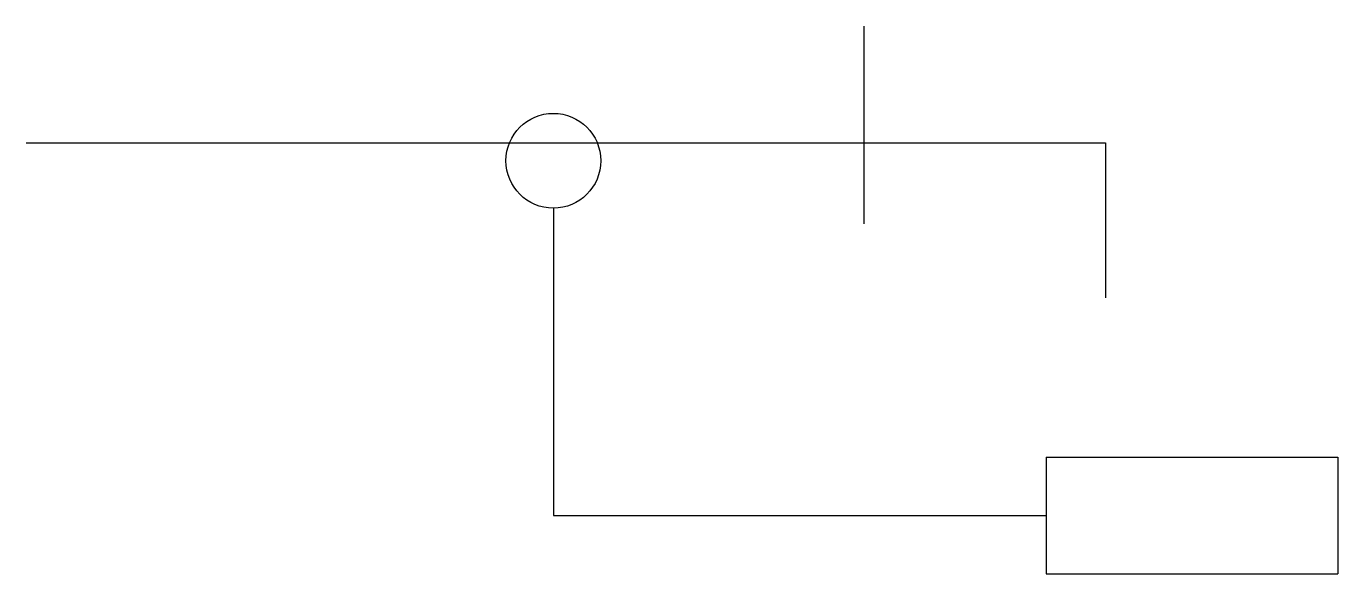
# Model space of a CAD drawing. Header units: metres. Extents: x -42595 to -41315, y -141767 to -141233.
import ezdxf

# ---------------------------------------------------------------- set-up
doc = ezdxf.new("R2010")
doc.units = ezdxf.units.M
doc.layers.add('DET1', color=1, linetype='Continuous')
doc.layers.add('G', color=3, linetype='Continuous')

msp = doc.modelspace()

# ---------------------------------------------------------------- linework, layer by layer
at = {"layer": 'DET1'}
for p, q in [((-41777.35, -141425.42), (-41777.35, -141232.92)), ((-41541.92, -141346.57), (-41541.92, -141497.67)), ((-42080.54, -141410.25), (-42080.54, -141709.64)), ((-41599.85, -141652.75), (-41315.39, -141652.75)), ((-41599.85, -141652.75), (-41599.85, -141766.53)), ((-41315.39, -141652.75), (-41315.39, -141766.53)), ((-42080.54, -141709.64), (-41599.85, -141709.64)), ((-41599.85, -141766.53), (-41315.39, -141766.53))]:
    msp.add_line(p, q, dxfattribs=at)
msp.add_circle((-42080.54, -141364.03), 46.22, dxfattribs=at)
at = {"layer": 'G'}
msp.add_line((-42594.72, -141346.57), (-41541.92, -141346.57), dxfattribs=at)

doc.saveas('drawing.dxf')
